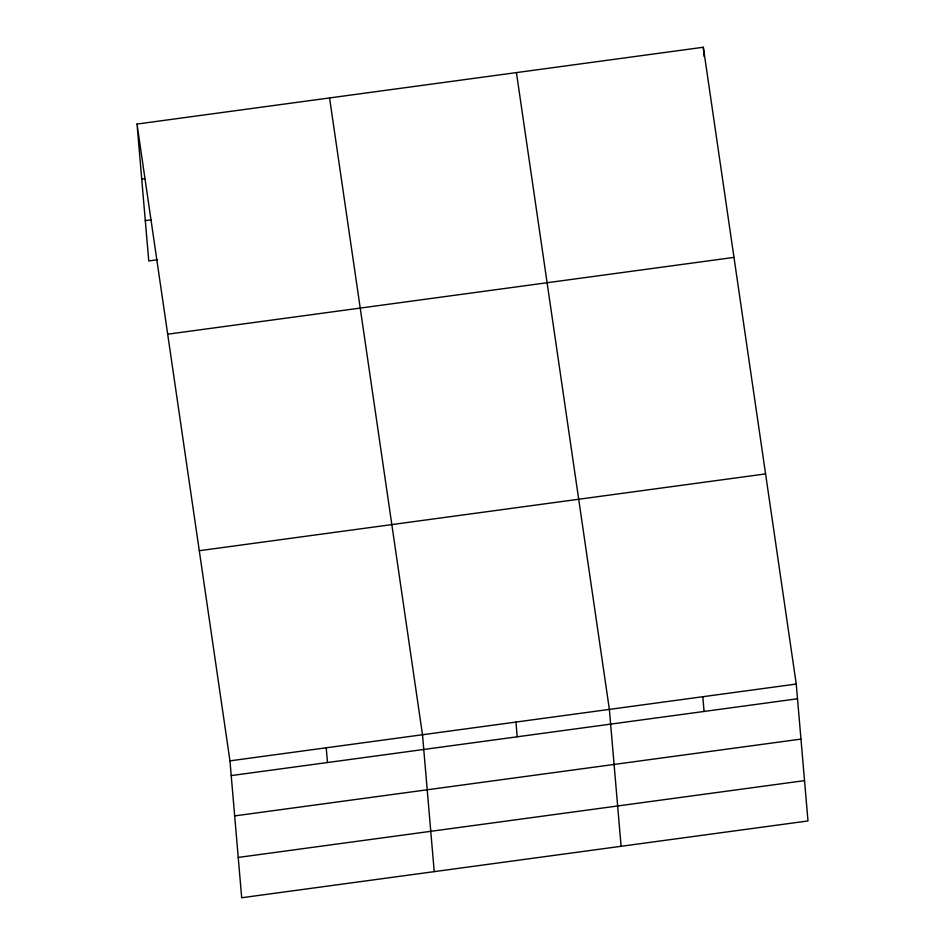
<?xml version="1.0" encoding="UTF-8"?>
<svg xmlns="http://www.w3.org/2000/svg" width="945" height="945" viewBox="0 0 945 945"><rect width="100%" height="100%" fill="white"/><g stroke="black" fill="none" stroke-linecap="round" stroke-linejoin="round"><path stroke-width="1.42" d="M137.013 124.055L703.316 47.25L796.245 684.05L807.987 820.945L241.684 897.75L229.954 760.855L137.013 124.055L148.755 260.95L157.508 259.757M141.738 179.089L144.656 178.7M145.294 220.634L151.129 219.842M167.69 334.199L733.981 257.394M199.289 550.711L765.58 473.906M229.954 760.855L796.245 684.05M231.218 775.585L797.509 698.78M234.667 815.901L800.97 739.096M238.234 857.434L804.526 780.629M516.431 72.6L609.371 709.4L621.101 846.295M329.557 97.937L422.498 734.749L434.228 871.633M703.316 47.25L704.12 56.617M702.808 696.725L704.072 711.455M515.935 722.074L517.198 736.793M326.226 747.802L327.49 762.52"/></g></svg>
